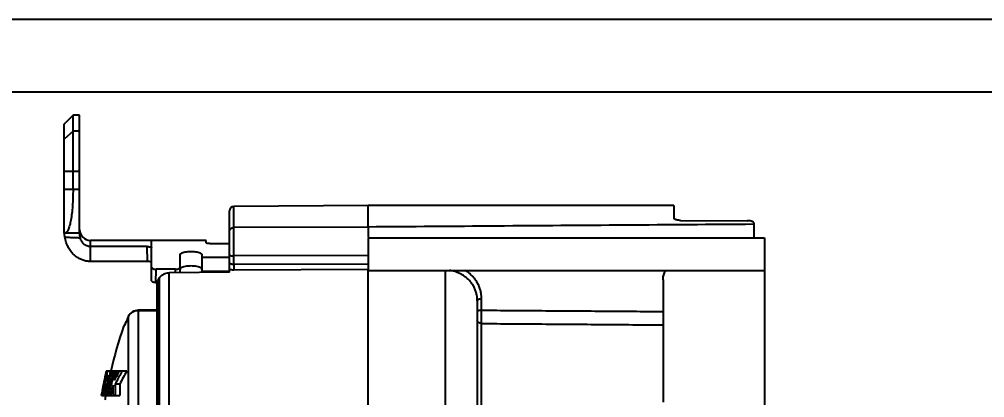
# Model space of a CAD drawing. Header units: millimetres. Extents: x 0 to 420, y 0 to 297.
# Drawn here: x 154.8 to 287.4, y 245 to 297 of the extents above; entities that cross this region are included whole.
import ezdxf

# ---------------------------------------------------------------- set-up
doc = ezdxf.new("R2010")
doc.units = ezdxf.units.MM
doc.header["$LTSCALE"] = 23.1
doc.layers.get('0').update_dxf_attribs({"linetype": 'CONTINUOUS'})
for name, color, linetype in [('AUSFORMSCHRAEGEN', 7, 'CONTINUOUS'), ('BEZUGSACHSEN', 7, 'CONTINUOUS'), ('RUNDUNGEN', 7, 'CONTINUOUS'), ('ZEICHNUNGSBEMASSUNGEN', 7, 'CONTINUOUS')]:
    doc.layers.add(name, color=color, linetype=linetype)
doc.styles.get("Standard").update_dxf_attribs({"font": 'txt', "width": 0.7})
doc.dimstyles.new('DIMSTYLE_4', dxfattribs={"dimtxt": 3.5, "dimasz": 3.5, "dimexe": 0.18, "dimexo": 0.0625, "dimgap": 0.09, "dimtad": 1, "dimdec": 4, "dimlfac": 0.333333, "dimdsep": 46, "dimtxsty": 'STANDARD', "dimblk": '_FILLED', "dimblk1": '_FILLED', "dimblk2": '_FILLED', "dimcen": 0.09, "dimclrt": 5, "dimadec": 0, "dimazin": 0, "dimtp": 0.2, "dimtm": 0.2, "dimtfac": 1, "dimtdec": 4, "dimtofl": 0, "dimtmove": 0, "dimatfit": 3, "dimldrblk": '_FILLED', "dimfxl": 1, "dimtolj": 1, "dimarcsym": 0})

# ---------------------------------------------------------------- blocks, each defined once
blk = doc.blocks.new('_FILLED')
at = {"color": 0, "linetype": 'BYBLOCK'}
blk.add_solid([(0, 0), (-1, 0.125), (-1, -0.125)], dxfattribs=at)
blk = doc.blocks.new('*D22')
at = {"layer": 'ZEICHNUNGSBEMASSUNGEN', "color": 2, "linetype": 'CONTINUOUS'}
for p, q in [((257.2, 262.75), (257.2, 174.48)), ((183.7, 204.23), (183.7, 174.48)), ((183.7, 175.98), (220.45, 175.98)), ((257.2, 175.98), (220.45, 175.98))]:
    blk.add_line(p, q, dxfattribs=at)
at = {"layer": 'ZEICHNUNGSBEMASSUNGEN', "color": 2, "linetype": 'CONTINUOUS', "xscale": 3.5, "yscale": 3.5, "zscale": 3.5, "rotation": 180}
blk.add_blockref('_FILLED', (183.7, 175.98), dxfattribs=at)
at = {"layer": 'ZEICHNUNGSBEMASSUNGEN', "color": 2, "linetype": 'CONTINUOUS', "xscale": 3.5, "yscale": 3.5, "zscale": 3.5}
blk.add_blockref('_FILLED', (257.2, 175.98), dxfattribs=at)
at = {"layer": 'ZEICHNUNGSBEMASSUNGEN', "color": 5, "linetype": 'CONTINUOUS', "insert": (222.35, 180.39), "char_height": 3.5, "width": 26.5, "attachment_point": 2, "line_spacing_factor": 0.9}
blk.add_mtext('\\Q15.0;24,5{\\Ftxt.shx;\\W1.000000;\\H3.500000; }[.965]', dxfattribs=at)

msp = doc.modelspace()

# ---------------------------------------------------------------- linework, layer by layer
at = {"color": 7, "linetype": 'CONTINUOUS'}
for p, q in [((0, 297), (420, 297)), ((410, 287), (12.5, 287)), ((162.22132, 283.83396), (161.21729, 282.82993)), ((162.22132, 273.63396), (162.22132, 283.83396)), ((163.12132, 283.83396), (162.22132, 283.83396)), ((163.12132, 267.63396), (163.12132, 283.83396)), ((161.02132, 267.63396), (161.02132, 282.60556)), ((163.12132, 267.63396), (161.02132, 267.63396)), ((180.52132, 266.63029), (164.62132, 266.63029)), ((179.92132, 264.34867), (179.92132, 262.39519)), ((167.28009, 248.6563), (166.78277, 248.6563)), ((166.82447, 248.15026), (166.81341, 248.10471)), ((166.83225, 248.18218), (166.82447, 248.15026)), ((166.93007, 248.12414), (167.0669, 248.12414)), ((166.94986, 248.6563), (166.94006, 248.61739)), ((167.22593, 248.02875), (167.18839, 247.87419)), ((167.28009, 248.6563), (167.29015, 248.66074)), ((167.57175, 248.66096), (167.2902, 248.66096)), ((167.5004, 248.60844), (167.51239, 248.6563)), ((169.60514, 248.6563), (167.57175, 248.6563)), ((167.95084, 248.61546), (167.93314, 248.55393)), ((167.96263, 248.6563), (167.95084, 248.61546)), ((166.60269, 247.85806), (166.61003, 247.85806)), ((166.64007, 247.36989), (166.63529, 247.34905)), ((166.64588, 247.85806), (166.75483, 247.85806)), ((166.83326, 247.3259), (166.73696, 247.3259)), ((167.07438, 246.74387), (166.78006, 246.74387)), ((168.6363, 246.90043), (168.00792, 246.90043)), ((166.10536, 245.34915), (166.10198, 245.33029)), ((166.10837, 245.36588), (166.10536, 245.34915)), ((166.12299, 245.33029), (166.12907, 245.36314)), ((166.12299, 245.33029), (168.6594, 245.33029)), ((166.21226, 245.3484), (166.20875, 245.33029)), ((166.21781, 245.37693), (166.21226, 245.3484)), ((166.30349, 245.33029), (166.30927, 245.35923)), ((166.30927, 245.35923), (166.31747, 245.4001)), ((166.9603, 245.33029), (166.96726, 245.36125)), ((166.96726, 245.36125), (166.98012, 245.41825))]:
    msp.add_line(p, q, dxfattribs=at)
at = {"color": 9, "linetype": 'CONTINUOUS'}
for p, q in [((162.22132, 281.6447), (161.02132, 280.53227)), ((163.12132, 281.6447), (162.22132, 281.6447)), ((163.12132, 276.08255), (161.02132, 276.08255)), ((163.12132, 273.63396), (161.02132, 273.63396)), ((164.62132, 263.73396), (164.62132, 266.63029))]:
    msp.add_line(p, q, dxfattribs=at)
at = {"color": 7, "linetype": 'CONTINUOUS'}
for centre, radius, start, end in [((164.62132, 268.13029), 1.5, 180, 270), ((230.20151, 233.93029), 64.50601, 161.1002564, 166.8036444), ((230.20151, 233.93029), 65.10601, 166.9274244, 167.6475659), ((226.16527, 233.92223), 61.07404, 166.4249219, 166.8100961), ((226.1971, 232.36946), 60.84565, 164.4740533, 167.701097), ((226.17208, 233.71404), 61.07817, 166.3723734, 166.6215465), ((226.17641, 233.91954), 61.08549, 166.2965513, 166.4249274), ((226.1858, 233.91725), 61.09515, 166.0398229, 166.2965479), ((226.18975, 233.70973), 61.09635, 165.8771096, 166.2975837), ((226.18876, 233.36606), 61.06877, 166.015268, 166.2735579), ((226.24202, 232.016), 60.75848, 164.1049451, 167.2567596), ((226.30209, 231.7946), 60.72733, 163.9797645, 165.0115827), ((226.33473, 231.44432), 60.58319, 163.4946435, 164.7581902), ((194.89552, 234.14303), 30.07798, 151.4258699, 153.9090725), ((195.57336, 232.98279), 30.87982, 150.1223093, 152.5457114), ((195.51577, 233.81151), 30.78126, 151.1664126, 151.436153), ((195.99778, 232.94786), 30.71363, 149.2396209, 152.9813865), ((196.16302, 232.64666), 31.55855, 149.5158745, 150.1264708), ((226.10716, 233.38492), 60.98501, 167.3465843, 168.6373367), ((226.10098, 234.58609), 60.95341, 167.4237018, 168.6616806), ((226.11249, 234.23873), 61.00626, 167.1003111, 168.3294701), ((226.12224, 233.72558), 61.02701, 167.1007844, 167.9717798), ((202.74424, 242.17998), 36.42796, 172.802771, 175.0388355), ((226.14554, 233.72029), 61.0509, 166.9053579, 167.0807625), ((202.78509, 243.06364), 36.19263, 174.1638193, 176.0341524), ((226.15758, 233.71748), 61.06327, 166.6215445, 166.9053529), ((226.16423, 233.37199), 61.04353, 166.5304622, 166.7859617), ((226.17627, 233.36911), 61.05591, 166.2735581, 166.5304619), ((226.22055, 231.81618), 60.64298, 165.0113581, 167.1236888), ((226.23549, 231.47091), 60.48044, 165.3728837, 166.7526821), ((203.01934, 245.96907), 35.31261, 178.7427679, 181.0364995), ((203.15362, 246.62715), 35.14676, 179.5545084, 182.1146054), ((194.82582, 233.37812), 30.03419, 152.5574846, 153.2415379), ((203.427, 246.62715), 34.79177, 179.549963, 182.1361912), ((226.05773, 234.59478), 60.9093, 168.6616907, 169.814337), ((226.06802, 234.24792), 60.96086, 168.3294791, 169.494278), ((226.0835, 233.73382), 60.9874, 167.971774, 168.9941033), ((230.20151, 233.93029), 64.50601, 169.8171179, 170.3726563), ((202.71016, 243.06925), 36.11749, 176.0348148, 176.410805)]:
    msp.add_arc(centre, radius, start, end, dxfattribs=at)
for points, knots in [([(161.02132, 282.60556), (161.07092, 282.66214), (161.11195, 282.70895), (161.21765, 282.83029), (161.21765, 282.83029)], [0, 0, 0, 0, 0.755964728, 1, 1, 1, 1]), ([(162.22132, 273.63396), (162.22132, 273.24546), (162.20954, 272.48158), (162.15619, 271.37503), (162.06758, 270.35225), (161.94355, 269.45342), (161.78649, 268.70719), (161.59108, 268.1448), (161.36551, 267.75396), (161.12419, 267.63396), (161.02132, 267.63396)], [0, 0, 0, 0, 0.183870762, 0.361496555, 0.52423955, 0.669532496, 0.790877855, 0.884179518, 0.951311529, 1, 1, 1, 1]), ([(166.83326, 247.3259), (166.83834, 247.33097), (166.85008, 247.34169), (166.86835, 247.3639), (166.8884, 247.39963), (166.91101, 247.45503), (166.93519, 247.53144), (166.9609, 247.62271), (166.98741, 247.72104), (167.01247, 247.82036), (167.03419, 247.91655), (167.05161, 248.00378), (167.06245, 248.07175), (167.06751, 248.11038), (167.0669, 248.12414)], [0, 0, 0, 0, 0.0256397, 0.056715546, 0.102158062, 0.171311709, 0.270003065, 0.388092626, 0.509841488, 0.633548618, 0.753720144, 0.861913319, 0.950822468, 1, 1, 1, 1]), ([(167.28859, 248.6573), (167.29464, 248.65457), (167.33449, 248.59933), (167.29183, 248.49591), (167.28908, 248.2839), (167.24868, 248.12226), (167.22593, 248.02875)], [0, 0, 0, 0, 0.033537535, 0.213117032, 0.546473756, 1, 1, 1, 1]), ([(167.10591, 247.56992), (167.09163, 247.52295), (167.05003, 247.3934), (166.97599, 247.19413), (166.87526, 246.96849), (166.81009, 246.82211), (166.78006, 246.74387)], [0, 0, 0, 0, 0.165731541, 0.459333847, 0.717069997, 1, 1, 1, 1]), ([(167.18839, 247.87419), (167.17561, 247.82224), (167.14986, 247.72031), (167.12093, 247.61928), (167.10591, 247.56992)], [0, 0, 0, 0, 0.508986364, 1, 1, 1, 1])]:
    msp.add_open_spline(points, degree=3, knots=knots, dxfattribs=at)
at = {"layer": 'AUSFORMSCHRAEGEN', "color": 7, "linetype": 'CONTINUOUS'}
for p, q in [((202.7455, 271.43029), (184.29026, 271.26924)), ((244.7455, 271.43029), (202.7455, 271.43029))]:
    msp.add_line(p, q, dxfattribs=at)
at = {"layer": 'BEZUGSACHSEN', "color": 7, "linetype": 'CONTINUOUS'}
for p, q in [((255.6955, 268.84328), (255.6955, 267.00484)), ((202.7455, 267.00484), (257.1955, 267.00484)), ((202.7455, 267.0041), (202.7455, 262.50544)), ((257.1955, 267.00484), (257.1955, 262.50484)), ((202.7455, 262.50484), (257.1955, 262.50484))]:
    msp.add_line(p, q, dxfattribs=at)
at = {"layer": 'BEZUGSACHSEN', "color": 9, "linetype": 'CONTINUOUS'}
for p, q in [((202.7455, 264.57751), (184.29026, 264.49061)), ((202.7455, 263.38194), (184.29026, 263.31023))]:
    msp.add_line(p, q, dxfattribs=at)
for points, knots in [([(202.7455, 268.46387), (202.74595, 268.37017), (202.73427, 268.15118), (202.73838, 267.77962), (202.73571, 267.41732), (202.73966, 267.18048), (202.74098, 267.096)], [0, 0, 0, 0, 0.205476418, 0.480545329, 0.814707535, 1, 1, 1, 1]), ([(218.33503, 258.57542), (218.33503, 258.70028), (218.32347, 258.9758), (218.26348, 259.41899), (218.14123, 259.913), (217.94489, 260.43176), (217.67109, 260.94782), (217.32595, 261.43525), (216.92431, 261.87283), (216.50851, 262.22817), (216.22263, 262.42491), (216.09215, 262.50623)], [0, 0, 0, 0, 0.079285954, 0.17488144, 0.283524366, 0.401741543, 0.526211389, 0.653480734, 0.77996743, 0.90241241, 1, 1, 1, 1])]:
    msp.add_open_spline(points, degree=3, knots=knots, dxfattribs=at)
at = {"layer": 'RUNDUNGEN', "color": 7, "linetype": 'CONTINUOUS'}
for p, q in [((183.6955, 262.24954), (183.6955, 270.66921)), ((202.74543, 268.46411), (202.7455, 271.43029)), ((244.7455, 271.43029), (244.7455, 269.66532)), ((245.62979, 269.38221), (254.81121, 269.32965)), ((255.6955, 269.02248), (255.6955, 268.84328)), ((180.52132, 266.27463), (180.52132, 266.63008)), ((172.39852, 265.77931), (164.62132, 265.77931)), ((173.02132, 261.09265), (173.02132, 265.6324)), ((183.6955, 266.17718), (181.14412, 266.17718)), ((176.92132, 262.19834), (176.92132, 264.63295)), ((179.92132, 264.63295), (179.92132, 264.34867)), ((179.92132, 264.34867), (183.6955, 264.34867)), ((172.44418, 263.73396), (164.62132, 263.73396)), ((176.29852, 262.66761), (173.64412, 262.66761)), ((202.7455, 196.43029), (202.7455, 262.50484)), ((183.6955, 262.24954), (175.40881, 262.18691)), ((179.92132, 262.39519), (183.6955, 262.39519)), ((243.2455, 261.19969), (243.2455, 244.43029)), ((173.79907, 260.8221), (173.59846, 260.8221)), ((173.78608, 203.12891), (173.78608, 260.67987)), ((217.7455, 258.35069), (217.7455, 227.89052)), ((169.78044, 256.11724), (169.78036, 256.11704)), ((173.78608, 257.03433), (171.17403, 257.026)), ((169.31283, 254.96744), (169.30823, 254.95823)), ((169.39811, 255.16158), (169.3728, 255.10146)), ((169.43491, 255.25127), (169.39811, 255.16158)), ((169.47504, 255.35124), (169.43491, 255.25127)), ((169.51352, 255.44886), (169.47316, 255.34654))]:
    msp.add_line(p, q, dxfattribs=at)
at = {"layer": 'RUNDUNGEN', "color": 9, "linetype": 'CONTINUOUS'}
for p, q in [((184.29026, 268.38234), (184.29026, 271.26924)), ((202.74543, 268.46387), (184.29026, 268.38234)), ((173.02132, 265.6324), (173.02132, 266.63029)), ((172.44418, 263.73396), (172.39852, 265.77931)), ((184.29026, 263.31023), (184.29026, 264.49061)), ((173.59846, 260.8221), (173.64412, 262.66761)), ((176.31024, 262.19373), (176.29852, 262.66761)), ((202.7455, 262.63322), (184.29026, 262.56026)), ((213.32404, 262.50484), (213.32404, 224.87834)), ((173.9787, 261.3167), (173.9787, 202.30719)), ((174.11775, 202.06123), (174.11775, 261.52971)), ((175.40881, 201.30236), (175.40881, 262.18691)), ((218.33503, 257.03922), (218.33503, 258.57542)), ((169.78036, 256.11704), (169.77392, 256.09677)), ((169.77392, 256.09677), (169.77392, 211.35748)), ((171.17403, 257.026), (171.17385, 257.01418)), ((171.17385, 257.01418), (173.78608, 257.02249)), ((171.17385, 257.01418), (171.17385, 210.38239)), ((169.17322, 254.82464), (169.23887, 254.82464)), ((169.51353, 255.44885), (169.50777, 255.43027)), ((218.33503, 212.23681), (218.33503, 255.21039))]:
    msp.add_line(p, q, dxfattribs=at)
at = {"layer": 'RUNDUNGEN', "color": 7, "linetype": 'CONTINUOUS'}
for points in [[(169.91816, 256.37415), (169.81286, 256.19057), (169.78048, 256.11722)], [(171.17403, 257.02591), (170.9879, 257.01439), (170.77633, 256.97386), (170.57271, 256.90478), (170.38106, 256.80825), (170.20553, 256.68598), (170.05006, 256.54039), (169.91816, 256.37415)], [(169.38134, 255.12157), (169.36583, 255.08515), (169.35164, 255.05245), (169.33899, 255.02387), (169.32797, 254.99953), (169.31894, 254.98011), (169.31183, 254.96536)]]:
    msp.add_lwpolyline(points, dxfattribs=at)
for centre, radius, start, end in [((184.2955, 270.66926), 0.6, 90.5000002, 180.0000206), ((219.56332, 231.71066), 54.35509, 146.7291733, 146.9973175), ((216.83368, 236.93964), 50.81129, 157.9610812, 158.2315821), ((216.87821, 236.92163), 50.85933, 157.825937, 157.9611026), ((169.74088, 254.63029), 0.6, 128.0102725, 158.4636066), ((216.74566, 236.97467), 50.71656, 158.3669166, 158.6377505), ((216.78945, 236.95732), 50.76366, 158.2316032, 158.3669374)]:
    msp.add_arc(centre, radius, start, end, dxfattribs=at)
at = {"layer": 'RUNDUNGEN', "color": 9, "linetype": 'CONTINUOUS'}
for centre, radius, start, end in [((216.70033, 236.97104), 50.67426, 158.0303771, 158.233832), ((216.74545, 236.95284), 50.72292, 157.825928, 158.0303772), ((171.01834, 255.60366), 1.33855, 157.4852433, 158.3837028), ((171.05296, 255.58848), 1.37635, 149.2324796, 157.4533941), ((216.61174, 237.00623), 50.57894, 158.4362942, 158.6377627), ((216.65575, 236.98884), 50.62627, 158.2338328, 158.4362942)]:
    msp.add_arc(centre, radius, start, end, dxfattribs=at)
at = {"layer": 'RUNDUNGEN', "color": 7, "linetype": 'CONTINUOUS'}
for points, knots in [([(245.62979, 269.38221), (245.53816, 269.38273), (245.36288, 269.39249), (245.12201, 269.43076), (244.92926, 269.49122), (244.7964, 269.55876), (244.7455, 269.63375), (244.7455, 269.66532)], [0, 0, 0, 0, 0.282744616, 0.540660643, 0.75094547, 0.902588998, 1, 1, 1, 1]), ([(255.6955, 269.02248), (255.6955, 269.05757), (255.64895, 269.14009), (255.51289, 269.21676), (255.31955, 269.27987), (255.07817, 269.31933), (254.90284, 269.32912), (254.81121, 269.32965)], [0, 0, 0, 0, 0.106519917, 0.259756337, 0.467805646, 0.721790871, 1, 1, 1, 1]), ([(161.10882, 267.05981), (161.09858, 267.11886), (161.08161, 267.23278), (161.0577, 267.38341), (161.05433, 267.51724), (161.02912, 267.57502), (161.04582, 267.63396), (161.03652, 267.63396)], [0, 0, 0, 0, 0.310579201, 0.591883431, 0.809473198, 0.951799144, 1, 1, 1, 1]), ([(164.62132, 263.73396), (164.44992, 263.73396), (164.10738, 263.76237), (163.60712, 263.88644), (163.12897, 264.08777), (162.67173, 264.36883), (162.24096, 264.73598), (161.85132, 265.19302), (161.52055, 265.73589), (161.26167, 266.36362), (161.15047, 266.81958), (161.10882, 267.05981)], [0, 0, 0, 0, 0.097745936, 0.194988753, 0.29278894, 0.392437348, 0.499917363, 0.614233985, 0.733487437, 0.860953027, 1, 1, 1, 1]), ([(163.09857, 267.63396), (163.10929, 267.63396), (163.09999, 267.59883), (163.09836, 267.57359), (163.09868, 267.56214)], [0, 0, 0, 0, 0.488655456, 1, 1, 1, 1]), ([(163.09868, 267.56214), (163.09924, 267.54165), (163.11351, 267.48855), (163.11501, 267.34985), (163.14296, 267.18354), (163.16901, 267.05992), (163.18516, 266.99741)], [0, 0, 0, 0, 0.104165249, 0.349762586, 0.664793078, 1, 1, 1, 1]), ([(164.62132, 265.77931), (164.53567, 265.77931), (164.36382, 265.79651), (164.1147, 265.8712), (163.87894, 265.99271), (163.65796, 266.16339), (163.45729, 266.38872), (163.29035, 266.6705), (163.21427, 266.88474), (163.18517, 266.99739)], [0, 0, 0, 0, 0.126897123, 0.253980006, 0.383239259, 0.517682245, 0.665479605, 0.827613425, 1, 1, 1, 1]), ([(172.39852, 265.77931), (172.46263, 265.77931), (172.58566, 265.77489), (172.75415, 265.75717), (172.88998, 265.726), (172.98066, 265.69456), (173.02132, 265.65085), (173.02132, 265.6324)], [0, 0, 0, 0, 0.290481112, 0.557088122, 0.767859105, 0.916424513, 1, 1, 1, 1]), ([(181.14412, 266.17718), (181.08013, 266.17718), (180.95711, 266.18044), (180.79054, 266.19303), (180.65227, 266.21488), (180.57201, 266.23402), (180.52132, 266.26071), (180.52132, 266.27463)], [0, 0, 0, 0, 0.299571396, 0.574011316, 0.78901064, 0.934826795, 1, 1, 1, 1]), ([(176.92132, 264.63295), (176.92132, 264.68475), (176.98489, 264.80595), (177.18017, 264.92241), (177.4584, 265.0184), (177.81216, 265.08417), (178.21232, 265.11841), (178.63031, 265.11841), (179.03048, 265.08417), (179.38424, 265.0184), (179.66247, 264.92241), (179.85775, 264.80595), (179.92132, 264.68475), (179.92132, 264.63295)], [0, 0, 0, 0, 0.046753813, 0.112183978, 0.201888297, 0.311611203, 0.435984314, 0.564015686, 0.688388797, 0.798111703, 0.887816022, 0.953246187, 1, 1, 1, 1]), ([(173.02132, 263.59787), (173.02132, 263.61497), (172.98361, 263.65545), (172.89959, 263.68457), (172.77372, 263.71344), (172.61759, 263.72986), (172.50358, 263.73396), (172.44418, 263.73396)], [0, 0, 0, 0, 0.083570796, 0.232138473, 0.442924502, 0.709535593, 1, 1, 1, 1]), ([(173.02132, 262.95951), (173.02132, 262.92825), (173.04986, 262.8568), (173.14638, 262.7783), (173.28474, 262.71619), (173.45554, 262.67667), (173.57997, 262.66761), (173.64412, 262.66761)], [0, 0, 0, 0, 0.127065211, 0.291338457, 0.495097956, 0.739343354, 1, 1, 1, 1]), ([(176.29852, 262.66761), (176.36266, 262.66761), (176.48709, 262.67667), (176.65789, 262.71619), (176.79625, 262.7783), (176.89277, 262.8568), (176.92132, 262.92825), (176.92132, 262.95951)], [0, 0, 0, 0, 0.260656646, 0.504902044, 0.708661543, 0.872934789, 1, 1, 1, 1]), ([(179.92132, 262.62789), (179.92132, 262.68002), (179.8581, 262.80188), (179.66261, 262.91923), (179.3843, 263.01548), (179.0305, 263.08136), (178.63032, 263.11561), (178.21232, 263.11561), (177.81213, 263.08136), (177.45833, 263.01548), (177.18002, 262.91923), (177.02999, 262.82917), (176.98211, 262.77199)], [0, 0, 0, 0, 0.049331024, 0.11804878, 0.212125032, 0.327160057, 0.457551579, 0.591779445, 0.722170967, 0.837205992, 0.931282245, 1, 1, 1, 1]), ([(243.2455, 261.19969), (243.2455, 261.38448), (243.29212, 261.76575), (243.45414, 262.19955), (243.58937, 262.43912), (243.63136, 262.50644)], [0, 0, 0, 0, 0.402489203, 0.827506795, 1, 1, 1, 1]), ([(173.78613, 260.67952), (173.78615, 260.77581), (173.81502, 261.00093), (173.90891, 261.20925), (173.9787, 261.3167)], [0, 0, 0, 0, 0.427904048, 1, 1, 1, 1]), ([(174.11775, 261.52971), (174.18267, 261.62866), (174.34565, 261.81406), (174.65827, 262.02342), (175.02151, 262.15513), (175.28004, 262.18594), (175.40881, 262.18691)], [0, 0, 0, 0, 0.236094123, 0.48564871, 0.743080782, 1, 1, 1, 1]), ([(173.59846, 260.8221), (173.53902, 260.8221), (173.42371, 260.83049), (173.26543, 260.86711), (173.13721, 260.92468), (173.04776, 260.99744), (173.02132, 261.06366), (173.02132, 261.09265)], [0, 0, 0, 0, 0.260642417, 0.504875308, 0.708627953, 0.872907128, 1, 1, 1, 1])]:
    msp.add_open_spline(points, degree=3, knots=knots, dxfattribs=at)
at = {"layer": 'RUNDUNGEN', "color": 9, "linetype": 'CONTINUOUS'}
for points, knots in [([(183.6955, 267.82875), (183.6955, 267.90059), (183.7273, 268.04766), (183.86117, 268.23094), (184.0585, 268.35272), (184.21289, 268.38171), (184.29026, 268.38234)], [0, 0, 0, 0, 0.2406898, 0.48691231, 0.74078541, 1, 1, 1, 1]), ([(184.29026, 264.49061), (184.29002, 264.62072), (184.28954, 264.91093), (184.28891, 265.38175), (184.28842, 265.91078), (184.28814, 266.46132), (184.28812, 266.99293), (184.28836, 267.46825), (184.28882, 267.85981), (184.28943, 268.15462), (184.28997, 268.3174), (184.29026, 268.38234)], [0, 0, 0, 0, 0.100296757, 0.223712353, 0.362941258, 0.508107353, 0.648102749, 0.772743205, 0.874518618, 0.94994305, 1, 1, 1, 1]), ([(255.6955, 268.84328), (249.812, 268.80253), (238.04516, 268.72012), (220.39514, 268.59373), (208.62862, 268.50762), (202.74543, 268.46411)], [0, 0, 0, 0, 0.333341752, 0.666674738, 1, 1, 1, 1]), ([(161.10882, 267.05981), (161.36161, 267.05779), (161.84314, 267.05206), (162.53546, 267.03281), (162.97447, 267.00762), (163.18516, 266.99741)], [0, 0, 0, 0, 0.365058074, 0.695394461, 1, 1, 1, 1]), ([(183.6955, 264.71537), (183.6955, 264.68312), (183.74825, 264.60741), (183.88374, 264.54645), (184.07117, 264.50068), (184.21404, 264.49086), (184.29026, 264.49061)], [0, 0, 0, 0, 0.143930309, 0.36382378, 0.659811131, 1, 1, 1, 1]), ([(184.29026, 263.31023), (184.2383, 263.30966), (184.13673, 263.31637), (183.9938, 263.34938), (183.87078, 263.40203), (183.77501, 263.47032), (183.71179, 263.55009), (183.69549, 263.61154), (183.6955, 263.63974)], [0, 0, 0, 0, 0.211233189, 0.411757194, 0.593678128, 0.751797488, 0.885351677, 1, 1, 1, 1]), ([(184.29026, 262.56026), (184.18706, 262.55986), (183.98664, 262.57127), (183.78917, 262.60824), (183.6955, 262.63336)], [0, 0, 0, 0, 0.515554217, 1, 1, 1, 1]), ([(184.29026, 263.31023), (184.29105, 263.21546), (184.29205, 263.03047), (184.29209, 262.78048), (184.2913, 262.62526), (184.29026, 262.56026)], [0, 0, 0, 0, 0.379094601, 0.739988395, 1, 1, 1, 1]), ([(217.7455, 258.35069), (217.7455, 258.46769), (217.73419, 258.72663), (217.67525, 259.14334), (217.55479, 259.60729), (217.36173, 260.09151), (217.09418, 260.568), (216.7603, 261.01109), (216.37678, 261.40109), (215.96323, 261.72815), (215.53725, 261.99104), (215.11245, 262.19382), (214.70019, 262.34263), (214.31217, 262.44421), (214.06137, 262.48857), (213.94257, 262.50496)], [0, 0, 0, 0, 0.057114901, 0.126348536, 0.205075903, 0.290542371, 0.380114469, 0.471049276, 0.560575163, 0.646400942, 0.727820977, 0.804435293, 0.875786385, 0.941469208, 1, 1, 1, 1]), ([(218.33503, 258.57542), (218.25933, 258.57493), (218.11758, 258.56478), (217.93176, 258.51889), (217.79753, 258.45796), (217.7455, 258.38273), (217.7455, 258.35069)], [0, 0, 0, 0, 0.340472621, 0.636227947, 0.855899596, 1, 1, 1, 1]), ([(169.87033, 256.29256), (169.90771, 256.35541), (170.03554, 256.53655), (170.31565, 256.78345), (170.72545, 256.97059), (171.02461, 257.01367), (171.17385, 257.01418)], [0, 0, 0, 0, 0.140673589, 0.424648142, 0.711465485, 1, 1, 1, 1]), ([(218.33503, 257.03922), (218.25933, 257.03872), (218.11758, 257.02857), (217.93176, 256.98269), (217.79753, 256.92175), (217.7455, 256.84653), (217.7455, 256.81449)], [0, 0, 0, 0, 0.340472468, 0.636227798, 0.855899532, 1, 1, 1, 1]), ([(218.33503, 255.21039), (218.33406, 255.30006), (218.33272, 255.5049), (218.3318, 255.84164), (218.33184, 256.22713), (218.33286, 256.6319), (218.33419, 256.90476), (218.33503, 257.03922)], [0, 0, 0, 0, 0.147088875, 0.336021158, 0.552387819, 0.779439889, 1, 1, 1, 1]), ([(218.33503, 257.03922), (221.09479, 257.02002), (226.62238, 256.98139), (234.92587, 256.92284), (240.4696, 256.8834), (243.2455, 256.86356)], [0, 0, 0, 0, 0.332361252, 0.665694596, 1, 1, 1, 1]), ([(169.23887, 254.82464), (169.25501, 254.82471), (169.27667, 254.90088), (169.33677, 254.99549), (169.37826, 255.10541), (169.40402, 255.17091)], [0, 0, 0, 0, 0.125836105, 0.461520137, 1, 1, 1, 1]), ([(218.33503, 255.21039), (218.25834, 255.21153), (218.1072, 255.23824), (217.91228, 255.34832), (217.77811, 255.51508), (217.7455, 255.65151), (217.7455, 255.71719)], [0, 0, 0, 0, 0.269106569, 0.527266746, 0.7695312, 1, 1, 1, 1]), ([(218.33503, 255.21039), (221.09479, 255.18999), (226.62238, 255.14894), (234.92587, 255.08674), (240.4696, 255.04485), (243.2455, 255.02379)], [0, 0, 0, 0, 0.332361239, 0.665694583, 1, 1, 1, 1])]:
    msp.add_open_spline(points, degree=3, knots=knots, dxfattribs=at)
at = {"layer": 'RUNDUNGEN', "color": 7, "linetype": 'CONTINUOUS'}
msp.add_open_spline([(176.98211, 262.77199), (176.94773, 262.73094), (176.92132, 262.68002), (176.92132, 262.62789)], degree=3, dxfattribs=at)
at = {"layer": 'RUNDUNGEN', "color": 9, "linetype": 'CONTINUOUS'}
for points in [[(169.40402, 255.17091), (169.42016, 255.21196), (169.43638, 255.25214), (169.45252, 255.29209)], [(169.45252, 255.29209), (169.47111, 255.33812), (169.48961, 255.38385), (169.50777, 255.43027)]]:
    msp.add_open_spline(points, degree=3, dxfattribs=at)

# ---------------------------------------------------------------- dimensions: what is measured, and where the dimension line sits
at = {"layer": 'ZEICHNUNGSBEMASSUNGEN', "color": 2, "linetype": 'CONTINUOUS'}
dim = msp.add_linear_dim(base=(257.1955, 175.98468), p1=(183.6955, 204.23029), p2=(257.1955, 262.75015), dimstyle='DIMSTYLE_4', dxfattribs=at)
dim.commit()
dim.dimension.update_dxf_attribs({"geometry": '*D22', "text_midpoint": (219.47078, 178.64055), "dimtype": 160})

doc.saveas('drawing.dxf')
